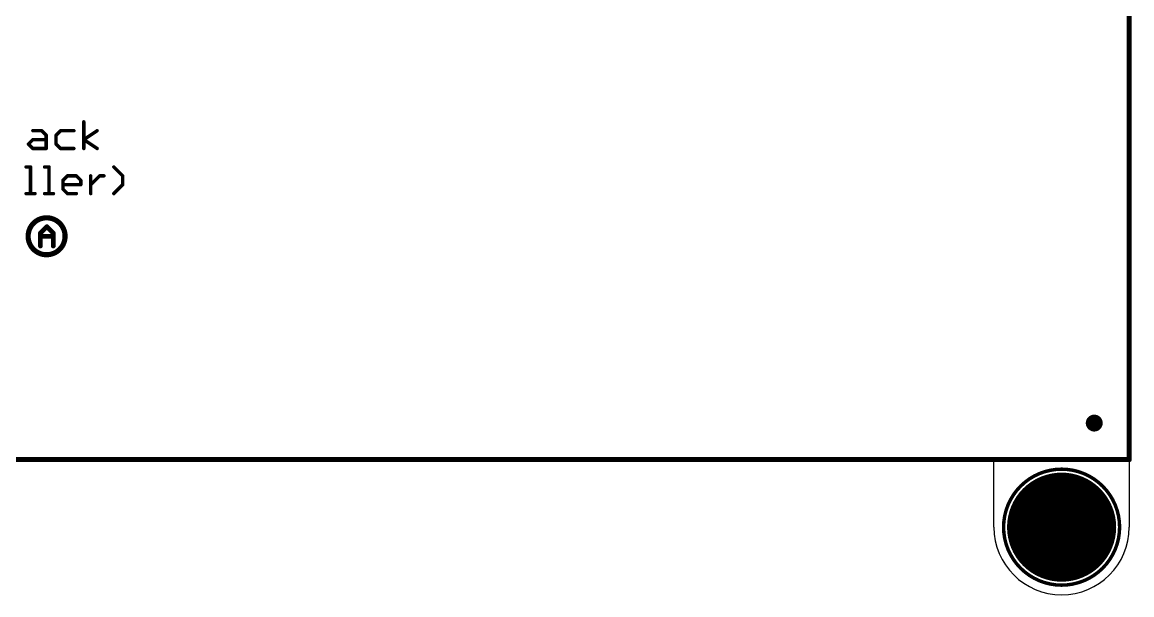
# Model space of a CAD drawing. Extents: x -31 to 165, y 0 to 136.
# Drawn here: x 99.7 to 165.2, y 0 to 33.9 of the extents above; entities that cross this region are included whole.
import ezdxf

# ---------------------------------------------------------------- set-up
doc = ezdxf.new("R2010")
doc.units = 0
for name, color, linetype in [('1', 12, 'CONTINUOUS'), ('16', 132, 'CONTINUOUS'), ('17', 110, 'CONTINUOUS'), ('20', 53, 'CONTINUOUS'), ('21', 40, 'CONTINUOUS'), ('22', 6, 'CONTINUOUS'), ('23', 40, 'CONTINUOUS'), ('24', 53, 'CONTINUOUS')]:
    doc.layers.add(name, color=color, linetype=linetype)

# ---------------------------------------------------------------- blocks, each defined once
blk = doc.blocks.new('PIE')
at = {"const_width": 0.5}
blk.add_lwpolyline([(0, -0.25, 1), (0, 0.25, 1), (0, -0.25)], format="xyb", dxfattribs=at)
blk = doc.blocks.new('ROUNDP')
at = {"const_width": 0.5}
blk.add_lwpolyline([(0, -0.25, 1), (0, 0.25, 1), (0, -0.25)], format="xyb", dxfattribs=at)

msp = doc.modelspace()

# ---------------------------------------------------------------- linework, layer by layer
at = {"layer": '1', "const_width": 0.3}
for points in [[(165.0992, 108.201), (165.0992, 8.001)], [(165.0992, 8.001), (-0.0008, 8.001)]]:
    msp.add_lwpolyline(points, dxfattribs=at)
at = {"layer": '1', "const_width": 0.15}
for points in [[(165.0242, 8.001, 1), (165.1742, 8.001)], [(165.0992, 7.926, 1), (165.0992, 8.076)]]:
    msp.add_lwpolyline(points, format="xyb", dxfattribs=at)
at = {"layer": '16', "const_width": 0.25}
for points in [[(165.0992, 108.201), (165.0992, 8.001)], [(165.0992, 8.001), (-0.0008, 8.001)]]:
    msp.add_lwpolyline(points, dxfattribs=at)
at = {"layer": '16', "const_width": 0.125}
for points in [[(165.0367, 8.001, 1), (165.1617, 8.001)], [(165.0992, 7.9385, 1), (165.0992, 8.0635)]]:
    msp.add_lwpolyline(points, format="xyb", dxfattribs=at)
at = {"layer": '20'}
for p, q in [((165.0992, 112.201), (165.0992, 4.001)), ((7.9992, 8.001), (157.0992, 8.001)), ((157.0992, 4.001), (157.0992, 8.001))]:
    msp.add_line(p, q, dxfattribs=at)
for start, end in [(180, 270), (270, 0)]:
    msp.add_arc((161.0992, 4.001), 4, start, end, dxfattribs=at)
at = {"layer": '21'}
for points, const_width in [([(103.2982, 26.3906), (103.2982, 27.9667)], 0.2032), ([(100.0239, 26.6533), (100.2866, 26.916)], 0.2032), ([(100.2866, 27.4414), (100.812, 27.4414)], 0.2032), ([(100.2866, 26.916), (101.0746, 26.916)], 0.2032), ([(100.812, 27.4414), (101.0746, 27.1787)], 0.2032), ([(101.0746, 27.1787), (101.0746, 26.3906)], 0.2032), ([(101.9237, 27.4414), (101.661, 27.1787)], 0.2032), ([(101.661, 27.1787), (101.661, 26.6533)], 0.2032), ([(102.7118, 27.4414), (101.9237, 27.4414)], 0.2032), ([(103.2982, 26.916), (104.0863, 27.4414)], 0.2032), ([(104.0863, 26.3906), (103.2982, 26.916)], 0.2032), ([(100.2866, 26.3906), (100.0239, 26.6533)], 0.2032), ([(101.0746, 26.3906), (100.2866, 26.3906)], 0.2032), ([(101.661, 26.6533), (101.9237, 26.3906)], 0.2032), ([(101.9237, 26.3906), (102.7118, 26.3906)], 0.2032), ([(99.8875, 25.2997), (100.1501, 25.2997)], 0.2032), ([(100.1501, 25.2997), (100.1501, 23.7236)], 0.2032), ([(100.9789, 25.2997), (101.2416, 25.2997)], 0.2032), ([(101.2416, 25.2997), (101.2416, 23.7236)], 0.2032), ([(105.5972, 24.7744), (105.0718, 25.2997)], 0.2032), ([(102.0703, 24.5117), (102.333, 24.7744)], 0.2032), ([(102.0703, 23.9863), (102.0703, 24.5117)], 0.2032), ([(103.1211, 24.249), (102.0703, 24.249)], 0.2032), ([(102.333, 24.7744), (102.8584, 24.7744)], 0.2032), ([(102.8584, 24.7744), (103.1211, 24.5117)], 0.2032), ([(103.1211, 24.5117), (103.1211, 24.249)], 0.2032), ([(103.7075, 23.7236), (103.7075, 24.7744)], 0.2032), ([(103.7075, 24.249), (104.2329, 24.7744)], 0.2032), ([(104.2329, 24.7744), (104.4956, 24.7744)], 0.2032), ([(105.0718, 23.7236), (105.5972, 24.249)], 0.2032), ([(105.5972, 24.249), (105.5972, 24.7744)], 0.2032), ([(99.8875, 23.7236), (100.4128, 23.7236)], 0.2032), ([(100.9789, 23.7236), (101.5043, 23.7236)], 0.2032), ([(102.333, 23.7236), (102.0703, 23.9863)], 0.2032), ([(102.8584, 23.7236), (102.333, 23.7236)], 0.2032), ([(100.7334, 21.3889), (101.1147, 21.7702)], 0.2794), ([(101.1147, 21.7702), (101.4961, 21.3889)], 0.2794), ([(100.7334, 20.6262), (100.7334, 21.3889)], 0.2794), ([(100.7334, 21.1982), (101.4961, 21.1982)], 0.2794), ([(101.4961, 21.3889), (101.4961, 20.6262)], 0.2794)]:
    msp.add_lwpolyline(points, dxfattribs=dict(at, const_width=const_width))
for points, const_width in [([(103.349, 27.9667, 1), (103.2474, 27.9667)], 0.1016), ([(100.2866, 27.4922, 1), (100.2866, 27.3906)], 0.1016), ([(100.2866, 26.9668, 1), (100.2866, 26.8652)], 0.1016), ([(100.3225, 26.8801, 1), (100.2507, 26.9519)], 0.1016), ([(100.8479, 27.4773, 1), (100.776, 27.4054)], 0.1016), ([(100.812, 27.3906, 1), (100.812, 27.4922)], 0.1016), ([(101.1254, 27.1787, 1), (101.0238, 27.1787)], 0.1016), ([(101.0387, 27.1428, 1), (101.1106, 27.2146)], 0.1016), ([(101.0746, 26.8652, 1), (101.0746, 26.9668)], 0.1016), ([(101.7118, 27.1787, 1), (101.6102, 27.1787)], 0.1016), ([(101.6251, 27.2146, 1), (101.697, 27.1428)], 0.1016), ([(101.9237, 27.4922, 1), (101.9237, 27.3906)], 0.1016), ([(101.9596, 27.4054, 1), (101.8878, 27.4773)], 0.1016), ([(102.7118, 27.3906, 1), (102.7118, 27.4922)], 0.1016), ([(103.3264, 26.9582, 1), (103.27, 26.8737)], 0.1016), ([(103.27, 26.9582, 1), (103.3264, 26.8737)], 0.1016), ([(104.1144, 27.3991, 1), (104.0581, 27.4836)], 0.1016), ([(100.0598, 26.6892, 1), (99.988, 26.6174)], 0.1016), ([(99.988, 26.6892, 1), (100.0598, 26.6174)], 0.1016), ([(100.2866, 26.4414, 1), (100.2866, 26.3398)], 0.1016), ([(100.2507, 26.3547, 1), (100.3225, 26.4265)], 0.1016), ([(101.0238, 26.3906, 1), (101.1254, 26.3906)], 0.1016), ([(101.0746, 26.3398, 1), (101.0746, 26.4414)], 0.1016), ([(101.697, 26.6892, 1), (101.6251, 26.6174)], 0.1016), ([(101.6102, 26.6533, 1), (101.7118, 26.6533)], 0.1016), ([(101.9237, 26.4414, 1), (101.9237, 26.3398)], 0.1016), ([(101.8878, 26.3547, 1), (101.9596, 26.4265)], 0.1016), ([(102.7118, 26.3398, 1), (102.7118, 26.4414)], 0.1016), ([(103.2474, 26.3906, 1), (103.349, 26.3906)], 0.1016), ([(104.0581, 26.3483, 1), (104.1144, 26.4329)], 0.1016), ([(99.8875, 25.3505, 1), (99.8875, 25.2489)], 0.1016), ([(100.2009, 25.2997, 1), (100.0993, 25.2997)], 0.1016), ([(100.1501, 25.2489, 1), (100.1501, 25.3505)], 0.1016), ([(100.9789, 25.3505, 1), (100.9789, 25.2489)], 0.1016), ([(101.2924, 25.2997, 1), (101.1908, 25.2997)], 0.1016), ([(101.2416, 25.2489, 1), (101.2416, 25.3505)], 0.1016), ([(105.1077, 25.3357, 1), (105.0359, 25.2638)], 0.1016), ([(102.1211, 24.5117, 1), (102.0195, 24.5117)], 0.1016), ([(102.0344, 24.5476, 1), (102.1062, 24.4758)], 0.1016), ([(102.0703, 24.2998, 1), (102.0703, 24.1982)], 0.1016), ([(102.333, 24.8252, 1), (102.333, 24.7236)], 0.1016), ([(102.3689, 24.7384, 1), (102.2971, 24.8103)], 0.1016), ([(102.8943, 24.8103, 1), (102.8225, 24.7384)], 0.1016), ([(102.8584, 24.7236, 1), (102.8584, 24.8252)], 0.1016), ([(103.1719, 24.5117, 1), (103.0703, 24.5117)], 0.1016), ([(103.0703, 24.249, 1), (103.1719, 24.249)], 0.1016), ([(103.0852, 24.4758, 1), (103.157, 24.5476)], 0.1016), ([(103.1211, 24.1982, 1), (103.1211, 24.2998)], 0.1016), ([(103.7583, 24.7744, 1), (103.6567, 24.7744)], 0.1016), ([(103.6716, 24.2849, 1), (103.7434, 24.2131)], 0.1016), ([(104.2329, 24.8252, 1), (104.2329, 24.7236)], 0.1016), ([(104.2688, 24.7384, 1), (104.1969, 24.8103)], 0.1016), ([(104.4956, 24.7236, 1), (104.4956, 24.8252)], 0.1016), ([(105.648, 24.7744, 1), (105.5464, 24.7744)], 0.1016), ([(105.5464, 24.249, 1), (105.648, 24.249)], 0.1016), ([(105.5612, 24.7384, 1), (105.6331, 24.8103)], 0.1016), ([(105.6331, 24.2131, 1), (105.5612, 24.2849)], 0.1016), ([(99.8875, 23.7744, 1), (99.8875, 23.6728)], 0.1016), ([(100.0993, 23.7236, 1), (100.2009, 23.7236)], 0.1016), ([(100.4128, 23.6728, 1), (100.4128, 23.7744)], 0.1016), ([(100.9789, 23.7744, 1), (100.9789, 23.6728)], 0.1016), ([(101.1908, 23.7236, 1), (101.2924, 23.7236)], 0.1016), ([(101.5043, 23.6728, 1), (101.5043, 23.7744)], 0.1016), ([(102.1062, 24.0222, 1), (102.0344, 23.9504)], 0.1016), ([(102.0195, 23.9863, 1), (102.1211, 23.9863)], 0.1016), ([(102.333, 23.7744, 1), (102.333, 23.6728)], 0.1016), ([(102.2971, 23.6877, 1), (102.3689, 23.7595)], 0.1016), ([(102.8584, 23.6728, 1), (102.8584, 23.7744)], 0.1016), ([(103.6567, 23.7236, 1), (103.7583, 23.7236)], 0.1016), ([(105.0359, 23.7595, 1), (105.1077, 23.6877)], 0.1016), ([(101.0992, 20.1086, 1), (101.0992, 22.2934, 1), (101.0992, 20.1086)], 0.3048), ([(101.1641, 21.8196, 1), (101.0653, 21.7208)], 0.1397), ([(101.1641, 21.7208, 1), (101.0653, 21.8196)], 0.1397), ([(100.684, 21.4382, 1), (100.7828, 21.3395)], 0.1397), ([(100.7334, 21.268, 1), (100.7334, 21.1283)], 0.1397), ([(100.8033, 21.3889, 1), (100.6636, 21.3889)], 0.1397), ([(101.5659, 21.3889, 1), (101.4262, 21.3889)], 0.1397), ([(101.4467, 21.3395, 1), (101.5454, 21.4382)], 0.1397), ([(101.4961, 21.1283, 1), (101.4961, 21.268)], 0.1397), ([(100.6636, 20.6262, 1), (100.8033, 20.6262)], 0.1397), ([(101.4262, 20.6262, 1), (101.5659, 20.6262)], 0.1397), ([(161.0992, 0.572, 1), (161.0992, 7.43, 1), (161.0992, 0.572)], 0.2032)]:
    msp.add_lwpolyline(points, format="xyb", dxfattribs=dict(at, const_width=const_width))
at = {"layer": '22', "const_width": 0.127}
for points in [[(165.0992, 8.001), (165.0992, 108.001)], [(0.0992, 8.001), (165.0992, 8.001)]]:
    msp.add_lwpolyline(points, dxfattribs=at)
at = {"layer": '22', "const_width": 0.0635}
for points in [[(165.0675, 8.001, 1), (165.1309, 8.001)], [(165.0992, 7.9693, 1), (165.0992, 8.0328)]]:
    msp.add_lwpolyline(points, format="xyb", dxfattribs=at)
at = {"layer": '23'}
for p in [(101.0992, 21.201), (163.0292, 10.155), (161.0992, 4.001)]:
    msp.add_point(p, dxfattribs=at)
at = {"layer": '24'}
msp.add_point((165.0992, 8.001), dxfattribs=at)

# ---------------------------------------------------------------- block references
at = {"layer": '1'}
msp.add_blockref('PIE', (163.0292, 10.155), dxfattribs=at)
at = {"layer": '17', "xscale": 6.4516, "yscale": 6.4516}
msp.add_blockref('ROUNDP', (161.0992, 4.001), dxfattribs=at)
msp.add_blockref('ROUNDP', (161.0992, 4.001), dxfattribs=at)

doc.saveas('drawing.dxf')
